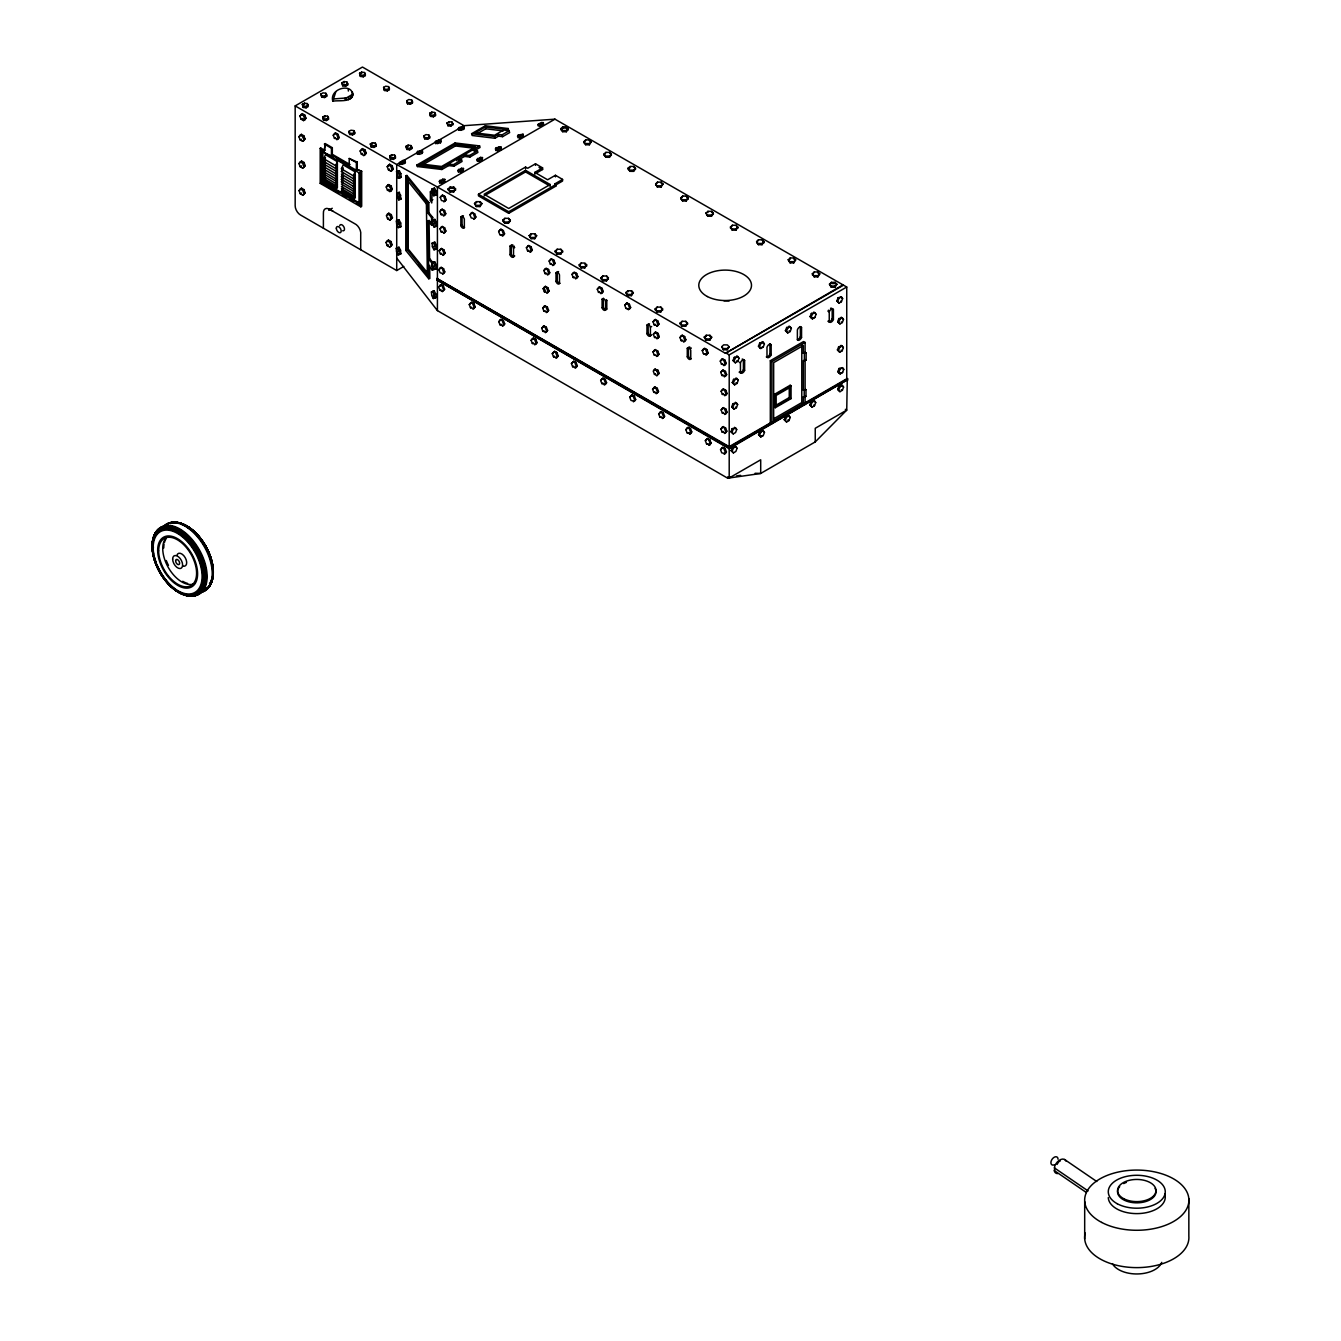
<?xml version="1.0" encoding="UTF-8"?>
<svg xmlns="http://www.w3.org/2000/svg" width="1341" height="1341" viewBox="0 0 1341 1341"><rect width="100%" height="100%" fill="white"/><g stroke="black" fill="none" stroke-linecap="round" stroke-linejoin="round"><path stroke-width="1.5" d="M430.377 191.864L431.014 191.025L432.053 193.59L431.752 202.944L430.377 200.295L430.377 191.864L432.841 191.227M352.398 96.636C354.695 82.086 328.897 87.852 332.803 101.229C338.385 99.904 353.454 103.123 352.683 93.132M1057.596 1173.61A8.113 5.062 -55.6 0 1 1054.445 1171.363L1054.713 1166.167A8.113 5.062 -55.6 0 1 1064.352 1159.345L1065.425 1160.116A8.113 5.062 -55.6 0 1 1066.162 1161.306M733.074 360.494L734.281 357.36L737.768 356.522L738.992 358.231L737.801 361.366L735.354 362.808L733.074 360.494L735.354 362.808M734.13 361.098L735.321 357.946L737.768 356.522M732.354 382.52L733.544 379.386L737.03 378.564L738.254 380.274L737.064 383.409L734.617 384.833L732.354 382.52L734.617 384.833M733.393 383.124L734.583 379.989L737.03 378.564M731.733 406.843L732.924 403.691L736.41 402.87L737.651 404.58L736.444 407.714L734.013 409.156L731.733 406.843L734.013 409.156M732.773 407.446L733.98 404.295L736.41 402.87M758.503 346.196L759.71 343.061L763.18 342.24L764.42 343.95L763.213 347.084L760.783 348.509L758.503 346.196L760.783 348.509M759.542 346.799L760.749 343.665L763.18 342.24M731.013 431.651L732.169 428.651L735.538 427.896L736.712 429.522L735.572 432.523L733.242 433.897L731.013 431.651L733.242 433.897M732.052 432.255L733.209 429.254L735.538 427.896M731.147 450.576L732.354 447.441L735.823 446.62L737.064 448.33L735.857 451.464L733.426 452.889L731.147 450.576L733.426 452.889M732.186 451.179L733.393 448.045L735.823 446.62M785.474 330.624L786.681 327.489L790.151 326.651L791.391 328.377L790.184 331.512L787.754 332.937L785.474 330.624L787.754 332.937M786.513 331.227L787.72 328.092L790.151 326.651M758.57 434.618L759.777 431.484L763.247 430.662L764.487 432.372L763.28 435.507L760.85 436.931L758.57 434.618L760.85 436.931M759.626 435.222L760.816 432.087L763.247 430.662M810.148 316.577L811.339 313.442L814.825 312.621L816.049 314.33L814.859 317.465L812.428 318.89L810.148 316.577L812.428 318.89M811.188 317.18L812.395 314.045L814.825 312.621M784.301 419.683L785.508 416.531L788.977 415.71L790.218 417.42L789.011 420.554L786.58 421.996L784.301 419.683L786.58 421.996M785.357 420.286L786.547 417.135L788.977 415.71M836.885 300.92L838.091 297.786L841.394 296.864L842.634 298.574L841.427 301.708L838.997 303.133L836.885 300.92L838.997 303.133M837.756 301.423L838.963 298.289L841.394 296.864M837.689 321.639L838.879 318.571L842.299 317.767L843.506 319.443L842.332 322.511L839.952 323.919L837.689 321.639L839.952 323.919M838.745 322.242L839.919 319.175L842.299 317.767M809.813 404.831L811.003 401.697L814.49 400.875L815.73 402.585L814.523 405.72L812.093 407.144L809.813 404.831L812.093 407.144M810.852 405.435L812.059 402.3L814.49 400.875M837.471 349.9L838.661 346.766L842.148 345.928L843.372 347.637L842.182 350.789L839.734 352.214L837.471 349.9L839.734 352.214M838.511 350.504L839.701 347.353L842.148 345.928M837.874 371.608L839.064 368.473L842.55 367.652L843.774 369.362L842.584 372.496L840.153 373.921L837.874 371.608L840.153 373.921M838.913 372.211L840.12 369.077L842.55 367.652M837.672 389.376L838.879 386.242L842.349 385.42L843.59 387.13L842.383 390.265L839.952 391.689L837.672 389.376L839.952 391.689M838.712 389.98L839.919 386.845L842.349 385.42M332.803 101.229L335.753 91.892M323.734 158.707L325.477 157.685L323.734 161.473L335.602 168.48L337.362 164.692L335.602 165.697L323.734 158.707L325.477 154.684L337.362 161.674L337.362 187.991L335.602 188.98L323.734 181.974L325.477 179.225L323.734 180.214L335.602 187.22L337.362 186.231L335.602 188.98M335.602 165.697L337.362 161.674M341.419 168.849L343.179 167.826L341.419 171.614L353.286 178.621L355.047 174.833L353.286 175.855L341.419 168.849L343.179 164.826L355.047 171.832L355.047 198.133L353.286 199.122L341.419 192.132L343.179 189.383L341.419 190.372L353.286 197.362L355.047 196.373L353.286 199.122M353.286 175.855L355.047 171.832M323.734 166.636L325.477 162.999L323.734 163.988L335.602 170.994L337.362 170.005L335.602 173.643L323.734 166.636L325.477 165.647L323.734 169.15L335.602 176.14L337.362 175.151L335.602 178.705L323.734 171.715L325.477 168.145L323.734 169.15M341.419 176.777L343.179 173.14L341.419 174.146L353.286 181.136L355.047 180.147L353.286 183.784L341.419 176.777L343.179 175.788L341.419 179.292L353.286 186.298L355.047 185.293L353.286 188.863L341.419 181.856L343.179 178.303L341.419 179.292M323.734 163.988L325.477 160.451L323.734 161.473M335.602 170.994L337.362 167.457L335.602 168.48M353.286 181.136L355.047 177.599L353.286 178.621M335.602 176.14L337.362 172.637L335.602 173.643M353.286 186.298L355.047 182.795L353.286 183.784M323.734 176.392L325.477 172.972L323.734 173.961L335.602 180.968L337.362 179.979L335.602 183.382L323.734 176.392L325.477 175.403L323.734 178.47L335.602 185.46L337.362 184.471L335.602 187.22M343.179 185.544L341.419 186.533L353.286 193.54L355.047 190.12L353.286 191.109L341.419 184.119L343.179 183.114M323.734 173.961L325.477 170.709L323.734 171.715M335.602 180.968L337.362 177.716L335.602 178.705M353.286 191.109L355.047 187.874L353.286 188.863M335.602 185.46L337.362 182.393L335.602 183.382M343.179 187.623L341.419 188.612L353.286 195.618L355.047 192.551L353.286 193.54M399.534 162.563L403.004 160.467L405.032 160.652L404.747 163.367L401.998 164.323L399.987 164.122L399.534 162.563L401.562 162.747L405.032 160.652M399.987 164.122L400.708 162.982M416.95 152.556L417.671 151.416L422.449 150.645L422.164 153.36L419.415 154.316L417.386 154.131L416.95 152.556L418.962 152.757L422.449 150.645M417.386 154.131L417.671 151.416M435.255 141.995L438.742 139.9L440.77 140.084L440.485 142.783L435.708 143.554L435.255 141.995L440.032 141.224L440.77 140.084M435.708 143.554L435.993 140.855M458.438 128.552L459.158 127.412L463.936 126.641L463.651 129.356L460.902 130.312L458.89 130.127L458.438 128.552L460.466 128.753L463.936 126.641M458.89 130.127L459.611 128.987M439.328 181.32L442.815 179.208L444.826 179.392L444.558 182.108L441.792 183.063L439.781 182.879L439.328 181.32L441.357 181.504L444.826 179.392M439.781 182.879L440.066 180.163M457.985 170.374L461.472 168.279L463.483 168.463L463.198 171.179L458.438 171.95L457.985 170.374L460.013 170.558L463.483 168.463M458.438 171.95L458.723 169.234M476.977 159.495L480.447 157.4L482.475 157.584L482.19 160.3L479.441 161.255L477.413 161.071L476.977 159.495L478.988 159.68L482.475 157.584M477.413 161.071L477.698 158.355M495.466 148.901L496.204 147.745L500.964 146.974L500.696 149.689L497.947 150.645L495.919 150.46L495.466 148.901L497.494 149.086L500.964 146.974M495.919 150.46L496.204 147.745M517.559 136.162L518.297 135.005L523.074 134.234L522.789 136.95L520.04 137.905L518.012 137.721L517.559 136.162L519.587 136.346L523.074 134.234M537.858 124.579L541.328 122.467L543.356 122.651L543.004 125.149L540.255 126.104L538.244 125.92L537.858 124.579L542.619 123.808L543.356 122.651M323.734 180.214L325.477 177.465L323.734 178.47M353.286 197.362L355.047 194.613L353.286 195.618M332.803 99.016L346.347 97.943L352.398 94.423M299.881 116.047L302.328 113.616L304.759 115.041L305.966 118.192L304.742 119.902L303.519 120.606L301.088 119.181L299.881 116.047L301.105 115.343M303.519 120.606L305.966 118.192M298.926 136.765L301.373 134.351L303.82 135.776L305.01 138.911L303.787 140.621L302.563 141.325L300.133 139.9L298.926 136.765L301.373 134.351M302.563 141.325L305.01 138.911M298.959 163.568L301.574 161.054L304.021 162.479L305.212 165.613L303.988 167.34L302.597 168.145L300.166 166.72L298.959 163.568L301.574 161.054M302.597 168.145L305.212 165.613M333.255 135.24L335.535 132.927L337.966 134.351L339.172 137.486L337.932 139.196L334.462 138.374L333.255 135.24L335.535 132.927M299.043 190.623L301.49 188.193L303.938 189.617L305.128 192.752L303.904 194.479L302.68 195.183L300.25 193.758L299.043 190.623L301.49 188.193M336.893 139.799L339.172 137.486M302.68 195.183L305.128 192.752M360.142 150.997L362.59 148.566L365.037 149.991L366.227 153.125L365.003 154.852L363.78 155.556L361.349 154.131L360.142 150.997L361.366 150.293M363.78 155.556L366.227 153.125M387.214 166.686L389.661 164.273L392.092 165.697L393.299 168.832L392.075 170.542L390.851 171.246L388.421 169.821L387.214 166.686L389.661 164.273M390.851 171.246L393.299 168.832M386.225 187.002L388.672 184.589L391.103 186.013L392.31 189.148L391.086 190.858L389.862 191.562L387.432 190.137L386.225 187.002L388.672 184.589M389.862 191.562L392.31 189.148M387.599 213.906L386.359 215.616L387.566 218.751L389.996 220.175L392.444 217.762L391.254 214.627L388.806 213.202L387.599 213.906L390.03 215.331L391.237 218.466L389.996 220.175M387.583 214.912L388.806 213.202M386.007 242.486L388.454 240.073L390.885 241.497L392.092 244.632L390.868 246.358L389.644 247.062L387.214 245.638L386.007 242.486L388.454 240.073M389.644 247.062L392.092 244.632M440.25 197.378L442.53 195.065L444.961 196.49L446.167 199.625L444.944 201.334L441.457 200.513L440.25 197.378L442.53 195.065M443.888 201.938L446.167 199.625M439.882 211.492L442.144 209.162L444.592 210.587L445.782 213.722L444.558 215.448L441.088 214.627L439.882 211.492L442.144 209.162M443.519 216.052L445.782 213.722M439.982 228.775L442.245 226.461L444.676 227.869L445.882 231.021L444.659 232.731L441.172 231.909L439.982 228.775L442.245 226.461M443.62 233.334L445.882 231.021M439.194 250.784L441.457 248.471L443.905 249.895L445.095 253.03L443.871 254.756L440.401 253.935L439.194 250.784L441.457 248.471M469.97 214.744L472.233 212.431L474.68 213.856L475.887 216.991L474.647 218.717L471.177 217.896L469.97 214.744L472.233 212.431M442.832 255.36L445.095 253.03M473.608 219.321L475.887 216.991M438.893 269.658L441.155 267.345L443.603 268.77L444.793 271.905L443.569 273.631L440.099 272.81L438.893 269.658L441.155 267.345M442.53 274.234L444.793 271.905M439.915 285.264L443.402 286.069L440.954 284.661L438.691 286.957L439.898 290.109L442.329 291.533L444.609 289.203L443.402 286.069L440.971 284.644M439.731 286.354L440.954 284.661M442.329 291.533L444.609 289.203M498.651 231.524L500.931 229.21L503.361 230.635L504.568 233.77L503.328 235.48L499.858 234.658L498.651 231.524L500.931 229.21M502.288 236.083L504.568 233.77M469.266 304.608L471.529 302.312L473.976 303.72L475.183 306.854L473.943 308.581L470.473 307.76L469.266 304.608L471.529 302.312L473.976 303.72L470.49 302.915M472.904 309.184L475.183 306.854M526.393 247.733L528.656 245.42L531.086 246.845L532.293 249.979L531.07 251.689L527.583 250.868L526.393 247.733L527.432 247.13M530.03 252.292L532.293 249.979M498.785 321.656L501.048 319.359L503.495 320.767L504.702 323.902L503.478 325.612L499.992 324.807L498.785 321.656L501.048 319.359L503.495 320.767L500.009 319.963M502.422 326.215L504.702 323.902M549.139 261.042L551.419 258.729L553.85 260.137L555.057 263.289L553.816 264.998L550.346 264.177L549.139 261.042L550.179 260.439M543.859 270.48L546.122 268.15L548.57 269.575L549.76 272.726L548.536 274.436L545.066 273.614L543.859 270.48L544.899 269.876M552.777 265.602L555.057 263.289M547.497 275.039L549.76 272.726M543.155 288.684L545.418 286.354L547.866 287.779L549.056 290.913L547.832 292.64L544.345 291.818L543.155 288.684L545.418 286.354M546.793 293.243L549.056 290.913M542.703 308.078L544.982 305.748L547.413 307.173L548.62 310.307L547.379 312.034L543.91 311.213L542.703 308.078L544.982 305.748M571.97 274.385L574.25 272.072L576.68 273.497L577.887 276.632L576.647 278.341L573.177 277.52L571.97 274.385L573.009 273.782M546.34 312.637L548.62 310.307M531.137 340.329L533.4 338.033L535.847 339.441L537.054 342.575L535.813 344.302L532.343 343.48L531.137 340.329L533.4 338.033L535.847 339.441L532.36 338.636M575.607 278.945L577.887 276.632M541.697 328.176L543.96 325.863L546.39 327.288L547.597 330.422L546.374 332.149L542.887 331.328L541.697 328.176L543.96 325.863M534.774 344.905L537.054 342.575M545.334 332.736L547.597 330.422M597.298 289.203L599.578 286.873L602.008 288.298L603.215 291.45L601.975 293.159L598.505 292.338L597.298 289.203L599.578 286.873M552.291 353.655L554.571 351.359L557.001 352.767L558.208 355.901L556.984 357.628L553.498 356.807L552.291 353.655L554.571 351.359L557.001 352.767L553.515 351.962M600.936 293.763L603.215 291.45M555.928 358.231L558.208 355.901M571.434 363.595L573.697 361.299L576.144 362.707L577.351 365.842L576.11 367.568L572.641 366.747L571.434 363.595L573.697 361.299L576.144 362.707L572.657 361.902M575.071 368.172L577.351 365.842M624.722 305.228L627.001 302.915L629.432 304.34L630.639 307.475L629.398 309.184L625.929 308.363L624.722 305.228L627.001 302.915M628.359 309.788L630.639 307.475M600.667 380.475L602.947 378.179L605.378 379.587L606.585 382.721L605.361 384.448L601.874 383.627L600.667 380.475L602.947 378.179L605.378 379.587L601.891 378.782M604.305 385.051L606.585 382.721M653.05 321.79L655.313 319.476L657.76 320.901L658.951 324.036L657.727 325.746L654.24 324.924L653.05 321.79L655.313 319.476M656.688 326.349L658.951 324.036M653.335 334.328L655.598 332.015L658.045 333.44L659.236 336.574L658.012 338.284L654.542 337.463L653.335 334.328L655.598 332.015M656.973 338.887L659.236 336.574M653.033 351.912L655.313 349.599L657.744 351.024L658.951 354.158L657.71 355.868L654.24 355.047L653.033 351.912L655.313 349.599M656.671 356.471L658.951 354.158M629.767 397.288L632.03 394.975L634.477 396.383L635.684 399.517L634.461 401.244L630.974 400.423L629.767 397.288L632.03 394.975L634.477 396.383L630.991 395.578M654.458 369.412L653.235 371.122L654.442 374.256L656.872 375.681L659.152 373.368L657.945 370.233L654.458 369.412L656.906 370.837L658.096 373.971L656.872 375.681M654.274 370.518L655.514 368.809M633.405 401.847L635.684 399.517M679.954 337.53L682.234 335.2L684.664 336.625L685.871 339.759L684.631 341.486L681.161 340.664L679.954 337.53L682.234 335.2M683.592 342.089L685.871 339.759M652.581 389.208L654.861 386.895L657.291 388.32L658.498 391.455L657.258 393.164L653.788 392.343L652.581 389.208L654.861 386.895M656.218 393.768L658.498 391.455M702.231 350.554L704.511 348.224L706.942 349.649L708.149 352.8L706.908 354.51L703.438 353.689L702.231 350.554L703.271 349.951M658.699 413.983L660.962 411.67L663.393 413.078L664.6 416.23L663.376 417.939L659.889 417.118L658.699 413.983L660.962 411.67L663.393 413.078L659.906 412.274M705.869 355.114L708.149 352.8M662.337 418.543L664.6 416.23M720.285 361.115L722.564 358.785L724.995 360.209L726.202 363.344L724.978 365.07L721.492 364.249L720.285 361.115L722.564 358.785M723.922 365.674L726.202 363.344M720.754 372.345L723.034 370.032L725.464 371.457L726.671 374.592L725.431 376.318L721.961 375.497L720.754 372.345L723.034 370.032M685.854 429.656L688.117 427.36L690.565 428.768L691.772 431.903L690.531 433.612L687.061 432.791L685.854 429.656L688.117 427.36L690.565 428.768L687.078 427.963M724.391 376.922L726.671 374.592M689.492 434.216L691.772 431.903M721.14 391.237L723.419 388.924L725.85 390.348L727.057 393.483L725.833 395.193L722.346 394.371L721.14 391.237L723.419 388.924M724.777 395.796L727.057 393.483M721.14 409.944L723.402 407.63L725.85 409.055L727.04 412.19L725.816 413.9L722.346 413.078L721.14 409.944L723.402 407.63M705.349 440.72L707.428 438.507L709.875 439.915L711.082 443.05L709.858 444.776L706.556 443.854L705.349 440.72L707.428 438.507L709.875 439.915L706.573 439.01M724.777 414.503L727.04 412.19M708.987 445.279L711.082 443.05M720.905 428.919L723.185 426.606L725.615 428.03L726.822 431.165L725.582 432.892L722.112 432.07L720.905 428.919L723.185 426.606M724.542 433.495L726.822 431.165M720.536 449.688L722.799 447.374L725.23 448.782L726.436 451.917L725.213 453.644L721.726 452.822L720.536 449.688L722.799 447.374L725.23 448.782L721.743 447.978M724.174 454.247L726.436 451.917M815.144 442.01L846.741 410.111L847.261 379.872L729.202 448.715L436.898 279.951L436.898 278.492L729.202 446.654L729.202 354.879L846.741 287.024L846.741 378.782M448.212 188.897L450.123 187.07L453.811 187.12L455.588 188.98L453.66 192.014L449.989 191.964L448.212 188.897L449.989 191.964M448.212 190.087L450.123 188.276L453.811 188.327L455.588 190.187M449.989 190.757L453.66 190.808L455.588 188.98M474.546 203.463L476.474 201.636L480.162 201.686L481.922 203.564L480.011 206.581L476.323 206.531L474.546 203.463L476.323 206.531M476.323 205.324L480.011 205.374L481.922 203.564M560.89 128.635L562.818 126.808L566.505 126.859L568.266 128.719L566.355 131.753L562.667 131.703L560.89 128.635L562.667 131.703M560.89 129.842L562.818 128.015L566.505 128.066L568.266 129.926M562.667 130.496L566.355 130.546L568.266 128.719M583.888 141.677L585.799 139.85L589.487 139.9L591.264 141.777L589.353 144.794L585.665 144.744L583.888 141.677L585.665 144.744M583.888 142.884L585.799 139.85M502.976 220.142L504.887 218.315L508.574 218.365L510.351 220.226L508.44 223.26L504.752 223.209L502.976 220.142L504.752 223.209M502.976 221.332L504.887 218.315M585.665 143.537L589.353 143.588L591.264 141.777M504.752 222.003L508.44 222.053L510.351 220.226M604.02 154.181L605.931 152.354L609.619 152.405L611.395 154.282L609.485 157.299L605.797 157.249L604.02 154.181L605.797 157.249M604.02 155.388L605.931 152.354M605.797 156.042L609.485 156.092L611.395 154.282M529.276 235.58L531.187 233.77L534.875 233.82L536.651 235.681L534.741 238.715L531.053 238.664L529.276 235.58L531.053 238.664M531.053 237.458L534.741 237.508L536.651 235.681M628.141 168.245L630.052 166.418L633.74 166.468L635.517 168.346L633.606 171.363L629.918 171.313L628.141 168.245L629.918 171.313M628.141 169.452L630.052 167.625M629.918 170.106L633.606 170.156L635.517 168.346M555.275 251.052L557.185 249.242L560.873 249.292L562.65 251.153L560.739 254.187L557.051 254.136L555.275 251.052L557.051 254.136M555.275 252.259L557.185 249.242M557.051 252.929L560.739 252.98L562.65 251.153M655.632 183.935L657.543 182.108L661.23 182.158L663.007 184.019L661.079 187.053L657.392 187.002L655.632 183.935L657.392 187.002M655.632 185.125L657.543 182.108M657.392 185.796L661.079 185.846L663.007 184.019M579.312 264.831L581.24 263.004L584.927 263.054L586.688 264.931L584.777 267.949L581.089 267.898L579.312 264.831L581.089 267.898M579.312 266.038L581.24 263.004M581.089 266.691L584.777 266.742L586.688 264.931M680.826 197.881L682.737 196.054L686.424 196.104L688.201 197.982L686.29 200.999L682.603 200.949L680.826 197.881L682.603 200.949M680.826 199.088L682.737 196.054M601.019 277.788L602.93 275.978L606.618 276.028L608.395 277.889L606.484 280.923L602.796 280.872L601.019 277.788L602.796 280.872M601.019 278.995L602.93 275.978M682.603 199.742L686.29 199.792L688.201 197.982M602.796 279.666L606.484 279.716L608.395 277.889M706.003 213.152L707.914 211.325L711.602 211.375L713.378 213.253L711.468 216.27L707.78 216.219L706.003 213.152L707.78 216.219M625.962 292.556L627.873 290.746L631.561 290.779L633.338 292.656L631.41 295.674L627.722 295.623L625.962 292.556L627.722 295.623M707.78 215.013L711.468 215.063L713.378 213.253M627.722 294.433L631.41 294.467L633.338 292.656M730.476 227.065L732.404 225.238L736.092 225.288L737.852 227.149L735.941 230.183L732.253 230.132L730.476 227.065L732.253 230.132M730.476 228.272L732.404 225.238M732.253 228.925L735.941 228.976L737.852 227.149M655.263 308.916L657.174 307.089L660.862 307.139L662.638 309L660.711 312.034L657.023 311.984L655.263 308.916L657.023 311.984M655.263 310.106L657.174 307.089M657.023 310.777L660.711 310.827L662.638 309M756.609 241.581L758.537 239.771L762.224 239.821L763.984 241.682L762.074 244.699L758.386 244.665L756.609 241.581L758.386 244.665M756.609 242.788L758.537 239.771M758.386 243.459L762.074 243.509L763.984 241.682M680.205 323.114L682.116 321.304L685.804 321.337L687.581 323.215L685.67 326.232L681.982 326.181L680.205 323.114L681.982 326.181M680.205 324.321L682.116 321.304M681.982 324.991L685.67 325.025L687.581 323.215M704.327 337.077L706.238 335.25L709.925 335.3L711.702 337.178L709.791 340.195L706.104 340.145L704.327 337.077L706.104 340.145M788.307 259.768L790.218 257.941L793.906 257.992L795.682 259.852L793.755 262.886L790.067 262.836L788.307 259.768L790.067 262.836M706.104 338.938L709.791 338.988L711.702 337.178M790.067 261.629L793.755 261.679L795.682 259.852M721.76 346.682L723.671 344.855L727.358 344.905L729.135 346.783L727.208 349.8L723.52 349.75L721.76 346.682L723.52 349.75M723.52 348.543L727.208 348.593L729.135 346.783M812.411 273.765L814.322 271.938L818.01 271.988L819.787 273.849L817.876 276.883L814.188 276.833L812.411 273.765L814.188 276.833M812.411 274.955L814.322 271.938M814.188 275.626L817.876 275.676L819.787 273.849M829.509 284.141L831.42 282.331L835.108 282.364L836.885 284.242L834.974 287.259L831.286 287.209L829.509 284.141L831.286 287.209M831.286 286.019L834.974 286.052L836.885 284.242M302.412 104.38L304.457 103.156L307.324 103.575L308.145 105.201L308.145 106.609L306.1 107.833L303.234 107.431L302.412 104.38L303.234 107.431M320.952 94.071L322.997 92.847L325.863 93.267L326.684 94.893L326.684 96.301L324.639 97.524L321.773 97.122L320.952 94.071L321.773 97.122M341.938 82.773L344 81.55L346.85 81.952L347.671 83.595L347.671 85.003L345.626 86.226L342.76 85.824L341.938 82.773L342.76 85.824M359.589 73.353L361.634 72.129L364.501 72.531L365.322 74.174L365.322 75.582L363.277 76.806L360.411 76.403L359.589 73.353L360.411 76.403M303.234 106.023L306.1 106.442L308.145 105.201M321.773 95.714L324.639 96.133L326.684 94.893M342.76 84.416L345.626 84.818L347.671 83.595M360.411 74.995L363.277 75.398L365.322 74.174M322.745 117.069L324.807 115.846L327.657 116.248L328.478 117.891L328.478 119.299L326.433 120.522L323.567 120.12L322.745 117.069L323.567 120.12M323.567 118.712L326.433 119.114L328.478 117.891M383.61 87.433L385.655 86.21L388.521 86.612L389.343 88.255L389.343 89.646L387.298 90.886L384.431 90.467L383.61 87.433L384.431 90.467M384.431 89.059L387.298 89.478L389.343 88.255M348.945 131.435L350.99 130.211L353.856 130.613L354.661 132.256L354.661 133.664L352.616 134.888L349.75 134.486L348.945 131.435L349.75 134.486M349.75 133.077L352.616 133.48L354.661 132.256M406.725 100.759L408.77 99.536L411.637 99.938L412.458 101.581L412.458 102.989L410.413 104.212L407.547 103.81L406.725 100.759L407.547 103.81M407.547 102.402L410.413 102.804L412.458 101.581M370.401 143.956L372.446 142.733L375.312 143.135L376.117 144.778L376.117 146.186L374.072 147.409L371.206 146.99L370.401 143.956L371.206 146.99M371.206 145.599L374.072 146.001L376.117 144.778M429.757 113.331L431.819 112.108L434.668 112.51L435.49 114.153L435.49 115.561L433.445 116.784L430.578 116.382L429.757 113.331L430.578 116.382M430.578 114.974L433.445 115.376L435.49 114.153M389.711 155.925L391.756 154.684L394.623 155.103L395.427 156.746L395.427 158.137L393.382 159.378L390.516 158.959L389.711 155.925L390.516 158.959M406.055 146.37L408.1 145.146L410.966 145.566L411.788 147.192L411.788 148.6L409.726 149.823L406.876 149.421L406.055 146.37L406.876 149.421M423.924 135.81L425.969 134.586L428.835 134.988L429.64 136.631L429.64 138.039L427.595 139.263L424.728 138.844L423.924 135.81L424.728 138.844M447.173 122.919L449.218 121.696L452.085 122.098L452.889 123.741L450.844 126.171L447.978 125.752L447.173 122.919L447.978 125.752M390.516 157.551L393.382 157.97L395.427 156.746M406.876 148.013L409.726 148.415L411.788 147.192M424.728 137.436L427.595 137.855L429.64 136.631M447.978 124.545L450.844 124.964L452.889 123.741M759.744 347.906L763.213 347.084M811.372 318.286L814.859 317.465M839.097 373.334L842.584 372.496M759.811 436.328L763.28 435.507M403.792 266.457L396.718 270.547L300.468 214.979A7.493 4.325 60 0 1 295.171 205.793L295.171 105.905L362.456 67.05L464.003 125.685L554.956 119.165L846.741 287.024M301.122 114.32L303.552 115.745L304.759 115.041M301.088 119.181L302.312 118.477L304.742 119.902M300.166 135.055L302.597 136.48L303.82 135.776M300.133 139.9L301.356 139.213M334.479 133.53L337.966 134.351M325.192 143.588L324.321 150.712L325.192 143.588L332.317 147.694L332.317 154.316L350.102 164.591M334.462 138.374L335.501 137.771M324.321 144.09L331.445 148.197L331.445 154.818L349.23 165.094L349.23 158.473L356.371 162.579L356.371 169.217L361.684 171.279L361.684 206.33L360.813 206.832L320.197 183.382L320.197 148.331L325.192 150.209M321.991 151.432L359.019 172.805L359.891 172.302L359.891 203.229L359.019 203.731L321.991 182.342L321.991 151.432L333.44 157.031M300.183 161.859L302.63 163.284L304.021 162.479M331.445 148.197L332.317 147.694M300.166 166.72L301.557 165.915M331.445 154.818L332.317 154.316M349.23 158.473L357.226 162.077L357.226 168.715M361.383 149.27L363.813 150.695L365.037 149.991M361.349 154.131L362.573 153.427M300.283 188.897L302.714 190.321L303.938 189.617M300.25 193.758L301.474 193.054M320.197 183.382L321.069 182.879L338.72 193.07M321.991 182.342L322.863 181.84L359.891 203.229M356.371 162.579L357.226 162.077M341.419 171.614L343.179 170.609M356.371 169.217L361.684 171.279M388.437 164.977L390.885 166.401L392.092 165.697M464.003 125.685L396.718 164.524L295.171 105.905M388.421 169.821L389.628 169.117M328.713 210.302L332.266 208.257M456.862 160.853L456.426 159.294L461.589 159.914L462.042 161.49L453.861 166.2L448.699 165.58L441.876 169.502L417.386 166.535L416.934 164.977L455.102 142.951L479.592 145.918L480.028 147.476L474.044 150.93M508.155 128.535L505.071 130.328L509.111 130.815L509.63 132.608L502.59 136.665L498.55 136.179L494.93 138.257L472.133 135.491L471.613 133.698L485.358 125.769L508.155 128.535L508.675 130.328M454.951 144.409L421.04 163.988L441.575 166.485L475.485 146.907L454.951 144.409L455.387 145.968L473.876 148.214M485.241 126.993L475.066 132.876L494.544 135.24L504.719 129.373L485.241 126.993L485.744 128.786L503.277 130.915M417.386 166.535L424.326 162.529M423.27 164.524L455.387 145.968M477.262 133.681L485.744 128.786M387.465 185.293L389.896 186.701L391.103 186.013M387.432 190.137L388.655 189.433L391.086 190.858M471.613 133.698L494.427 136.464L498.031 134.385L502.07 134.871L509.111 130.815M416.934 164.977L441.424 167.943L479.592 145.918M458.404 159.965L464.556 156.428L469.886 157.065L477.882 152.455L477.446 150.879L472.099 150.242M448.699 165.58L448.246 164.004L453.426 164.641L461.589 159.914M464.556 156.428L464.103 154.852L469.451 155.506L477.446 150.879M554.956 119.165L437.417 187.019L396.718 164.524L396.718 270.547M390.03 215.331L391.254 214.627M387.566 218.751L388.789 218.047M391.237 218.466L392.444 217.762M441.491 195.669L444.961 196.49M387.247 240.777L389.678 242.201L390.885 241.497M441.105 209.766L444.592 210.587M387.214 245.638L388.437 244.934M441.088 214.627L442.128 214.024M555.828 186.131L554.772 183.918L555.828 186.131L508.708 213.336L478.452 195.87L478.452 194.261L525.571 167.055L527.683 168.279L535.495 163.786L542.602 167.893L542.602 169.486L534.808 173.995L534.808 172.386L542.602 167.893M550.179 184.522L525.571 170.324L484.118 194.261L508.708 208.475L550.179 184.522L550.179 186.131L525.571 171.933L484.118 195.87M460.851 217.125A2.615 1.509 60 0 1 462.595 216.739A2.615 1.509 60 0 1 464.338 219.136L464.338 227.568A2.615 1.509 60 0 1 462.595 227.97A2.615 1.509 60 0 1 460.851 225.573L460.851 217.125L462.075 216.437A2.615 1.509 60 0 1 463.433 215.851M441.206 227.048L444.676 227.869M441.172 231.909L442.228 231.306M471.194 213.035L474.68 213.856M460.851 225.573L462.075 224.869L462.075 216.437M554.772 185.527L562.583 181.018L562.583 179.409L555.425 175.269L547.614 179.778L534.808 172.386M554.772 183.918L562.583 179.409M478.452 194.261L508.708 211.744L555.828 184.522M440.418 249.074L443.905 249.895M440.401 253.935L441.44 253.332M499.891 229.814L503.361 230.635M499.858 234.658L503.328 235.48M440.116 267.949L443.603 268.77M436.898 279.951L729.202 448.112M514.726 255.947L513.519 256.651A2.615 1.509 60 0 1 511.776 257.053A2.615 1.509 60 0 1 510.033 254.639L510.033 246.208L511.256 245.504A2.615 1.509 60 0 1 513 245.101M439.898 290.109L440.938 289.505M513.519 256.651L513.519 248.202L514.726 247.515M510.033 254.639L511.256 253.935L511.256 245.504M527.616 246.023L531.086 246.845M527.583 250.868L528.639 250.281M470.473 307.76L471.512 307.156M550.363 259.333L553.85 260.137M550.346 264.177L551.386 263.574M545.083 268.753L548.57 269.575M545.066 273.614L546.105 273.011M556.012 272.977A2.615 1.509 60 0 1 557.755 272.575A2.615 1.509 60 0 1 559.482 274.989L559.482 283.42A2.615 1.509 60 0 1 557.755 283.823A2.615 1.509 60 0 1 556.012 281.409L556.012 272.977L557.236 272.273A2.615 1.509 60 0 1 558.594 271.703M556.012 281.409L557.236 280.705L557.236 272.273M544.379 286.957L547.866 287.779M544.345 291.818L545.401 291.215L544.195 288.08M573.194 272.676L576.68 273.497M573.177 277.52L574.216 276.933M499.992 324.807L501.031 324.204M543.926 306.351L547.413 307.173M543.91 311.213L544.949 310.609M598.522 287.477L602.008 288.298M598.505 292.338L599.544 291.735M542.921 326.466L546.39 327.288M542.887 331.328L543.943 330.724M606.4 299.63A2.615 1.509 60 0 1 606.786 300.585L606.786 309.033L605.579 309.721A2.615 1.509 60 0 1 603.836 310.123A2.615 1.509 60 0 1 602.092 307.726L602.092 299.294L603.316 298.59A2.615 1.509 60 0 1 603.484 298.289M532.343 343.48L533.383 342.877M605.579 309.721L605.579 301.289L606.786 300.585M602.092 307.726L603.316 307.022L603.316 298.59M625.962 303.519L629.432 304.34M625.929 308.363L629.398 309.184M553.498 356.807L554.537 356.203M572.641 366.747L573.68 366.143M651.642 334.948L650.419 335.636A2.615 1.509 60 0 1 648.692 336.038A2.615 1.509 60 0 1 646.949 333.641L646.949 325.209L648.156 324.505A2.615 1.509 60 0 1 649.53 323.919M654.274 320.08L657.76 320.901M650.419 335.636L650.419 327.204L651.642 326.5M654.24 324.924L655.296 324.321M646.949 333.641L648.156 332.937L648.156 324.505M654.559 332.618L658.045 333.44M654.542 337.463L655.581 336.859M654.274 350.202L657.744 351.024M601.874 383.627L602.914 383.023M681.178 335.803L684.664 336.625M654.24 355.047L657.71 355.868M681.161 340.664L682.2 340.061M687.279 348.358A2.615 1.509 60 0 1 689.006 347.956A2.615 1.509 60 0 1 690.749 350.37L690.749 358.801A2.615 1.509 60 0 1 689.006 359.204A2.615 1.509 60 0 1 687.279 356.79L687.279 348.358L688.486 347.654A2.615 1.509 60 0 1 689.861 347.084M656.906 370.837L657.945 370.233M654.442 374.256L655.481 373.653M687.279 356.79L688.486 356.086L688.486 347.654M658.096 373.971L659.152 373.368M703.455 348.828L706.942 349.649M703.438 353.689L706.908 354.51M653.821 387.499L657.291 388.32M653.788 392.343L654.827 391.74M842.986 285.449L725.431 353.32L842.986 284.845M721.525 359.388L724.995 360.209M721.492 364.249L722.531 363.646M721.978 370.636L725.464 371.457M721.961 375.497L723 374.893M659.889 417.118L660.945 416.515M805.103 342.458L771.896 361.634L771.896 423.672L770.321 422.784L770.321 360.729L803.544 341.553L805.103 342.458L805.103 352.247L803.343 353.253L803.343 345.509L773.656 362.64L773.656 420.638L803.343 403.49L803.343 396.902L805.975 396.383L805.975 389.594L803.343 390.114L803.343 360.545L806.142 360.142L806.142 352.851L805.103 352.247M722.38 389.527L725.85 390.348M722.346 394.371L723.386 393.768M803.343 353.253L806.142 352.851M722.363 408.234L725.85 409.055M687.061 432.791L690.531 433.612M722.346 413.078L723.386 412.475M774.36 394.388L790.184 385.253L791.056 385.755L791.056 398.612L775.232 407.748L774.36 394.388L775.232 394.891L791.056 385.755M722.129 427.209L725.615 428.03M722.112 432.07L723.151 431.467M706.556 443.854L709.858 444.776M775.282 405.653L789.262 397.573L791.056 398.612M776.121 406.239L790.184 398.109L790.184 385.253M803.343 390.114L805.975 389.594M803.343 396.902L805.975 396.383M773.824 418.71L801.784 402.585L805.103 404.513L805.103 395.88M728.666 446.955L772.6 421.594M803.343 403.842L847.261 378.48L847.78 380.157M436.898 278.492L729.202 447.257L775.919 420.286M781.3 417.168L784.904 415.09M788.491 413.028L792.078 410.949M795.682 408.871L801.063 405.753M804.667 403.691L847.78 378.782M728.666 448.414L846.741 380.157M727.811 478.268L730.292 476.826L727.811 477.178L727.811 478.268L437.417 310.609L396.718 258.092M323.734 181.974L325.477 180.985M341.419 181.856L343.179 180.867M341.419 192.132L343.179 191.126M396.534 171.682L399.3 170.676L400.825 173.643L401.16 177.213L399.97 177.817L398.394 178.236L396.534 171.682L399.3 170.676M398.394 178.236L401.16 177.213M396.802 193.272L399.333 192.333L401.194 198.87L400.004 199.474L398.646 199.826L396.802 193.272L399.333 192.333M398.646 199.826L401.194 198.87M431.785 189.165L434.551 188.159L436.076 191.126L436.412 194.696L435.205 195.3L433.646 195.702L431.785 189.165L434.551 188.159M433.646 195.702L436.412 194.696M396.4 221.047L399.165 220.041L400.691 223.008L401.026 226.579L399.836 227.182L398.26 227.584L396.735 224.618L396.4 221.047L399.165 220.041M398.26 227.584L401.026 226.579M432.137 220.41L434.903 219.404L436.428 222.371L436.764 225.942L435.557 226.545L433.981 226.947L432.456 223.981L432.137 220.41L434.903 219.404M433.981 226.947L436.764 225.942M396.249 248.269L399.015 247.264L400.54 250.231L400.875 253.801L399.685 254.404L398.109 254.807L396.584 251.84L396.249 248.269L399.015 247.264M398.109 254.807L400.875 253.801M432.087 243.207L434.853 242.201L436.378 245.168L436.713 248.739L435.507 249.342L433.948 249.744L432.422 246.778L432.087 243.207L434.853 242.201M433.948 249.744L436.713 248.739M432.003 262.953L434.786 261.931L436.311 264.915L436.63 268.485L435.439 269.072L433.864 269.491L432.338 266.524L432.003 262.953L434.786 261.931M433.864 269.491L436.63 268.485M431.433 291.969L434.216 290.963L435.741 293.93L436.06 297.501L434.87 298.104L433.294 298.507L431.768 295.54L431.433 291.969L434.216 290.963M433.294 298.507L436.06 297.501M397.724 171.078L399.266 174.062L400.825 173.643M428.734 278.76L405.787 250.415L405.787 175.755L406.91 175.47L428.835 202.558L428.969 212.8L432.69 217.393L432.791 224.953L431.668 225.238L427.947 220.645L428.734 278.76L429.858 278.475L429.673 265.283M397.992 192.685L399.517 195.652L400.858 195.3M397.12 196.859L398.478 196.507M432.975 188.561L434.501 191.528L436.076 191.126M432.12 192.735L433.679 192.333M430.377 200.295L432.841 199.658M405.787 175.755L427.712 202.843L428.835 202.558M408.251 179.795L408.251 249.091L428.483 274.084L427.36 274.385L407.128 249.392L407.128 180.096L426.404 203.916L427.528 203.631L419.817 194.093M427.712 202.843L427.846 213.085L428.969 212.8M397.59 220.444L399.115 223.411L400.691 223.008M396.735 224.618L398.311 224.215M427.846 213.085L431.567 217.678L432.69 217.393M433.327 219.807L434.853 222.79L436.428 222.371M432.456 223.981L434.031 223.578M397.439 247.666L398.964 250.633L400.54 250.231M396.584 251.84L398.143 251.438M407.128 249.392L408.251 249.091M405.787 250.415L406.91 250.13L406.91 175.47M433.277 242.604L434.802 245.571L436.378 245.168M432.422 246.778L433.981 246.375M432.07 263.305L433.193 263.02L429.589 258.545L428.466 258.847L432.07 263.305L432.171 270.044L433.294 269.759L433.244 266.39M433.21 262.35L434.735 265.317L436.311 264.915M432.338 266.524L433.914 266.105M432.64 291.366L434.166 294.333L435.741 293.93M736.494 475.938L740.618 475.351M755.084 473.289L760.699 473.407L760.699 459.795L729.202 477.983L727.811 477.178M541.714 123.808L543.742 123.992M462.36 128.032L464.388 128.216M521.498 135.625L523.51 135.81M441.206 141.643L439.194 141.459L438.742 139.9M501.417 148.549L499.388 148.365L498.953 146.789M420.873 152.019L422.884 152.22M405.485 162.211L403.457 162.026L403.004 160.467M323.399 228.221L323.399 213.37A8.75 5.046 60 0 1 328.511 208.743L354.577 223.612A7.744 4.476 60 0 1 360.712 234.541L360.712 249.761M328.511 208.743L333.138 211.291M841.762 298.071L842.634 298.574M838.091 297.786L838.963 298.289M840.556 301.205L841.427 301.708M832.191 308.883L833.415 309.587L833.415 319.426A3.386 1.961 -60 0 1 831.319 322.041A3.386 1.961 -60 0 1 829.241 321.84L828.017 321.136A3.386 1.961 -60 0 0 830.113 321.337A3.386 1.961 -60 0 0 832.191 318.722L832.191 308.883A3.202 1.844 -60 0 0 830.548 308.279M843.506 319.443L841.26 317.163M829.241 321.84L829.241 312L828.017 311.296A3.202 1.844 -60 0 1 828.503 310.173M838.879 318.571L839.919 319.175M841.293 321.924L842.332 322.511M832.191 318.722L833.415 319.426M816.049 314.33L813.786 312.017M811.339 313.442L812.395 314.045M539.048 167.441L542.602 169.486M843.372 347.637L841.092 345.324M838.661 346.766L839.701 347.353M841.125 350.185L842.182 350.789M800.124 326.534A3.202 1.844 -60 0 1 800.326 326.869L801.549 327.573L801.549 337.412A3.386 1.961 -60 0 1 799.454 340.011A3.386 1.961 -60 0 1 797.375 339.809L797.375 329.97A3.202 1.844 -60 0 1 799.454 327.17A3.202 1.844 -60 0 1 801.549 327.573M791.391 328.377L789.111 326.064M786.681 327.489L787.72 328.092M800.326 326.869L800.326 336.708L801.549 337.412M789.145 330.909L790.184 331.512M842.735 368.758L843.774 369.362M839.064 368.473L840.12 369.077M806.142 360.142L805.103 359.539L805.103 389.091M769.734 343.883A3.202 1.844 -60 0 1 769.935 344.201L771.159 344.905L771.159 354.745A3.386 1.961 -60 0 1 769.063 357.36A3.386 1.961 -60 0 1 766.985 357.159L766.985 347.319A3.202 1.844 -60 0 1 769.063 344.503A3.202 1.844 -60 0 1 771.159 344.905M843.59 387.13L841.31 384.817M838.879 386.242L839.919 386.845M764.42 343.95L762.141 341.637M841.343 389.661L842.383 390.265M759.71 343.061L760.749 343.665M769.935 344.201L769.935 354.041L771.159 354.745M770.321 360.729L771.896 361.634M845.35 409.307L846.741 410.111L815.244 428.299L815.244 441.91L760.598 473.507L729.202 477.983L729.202 447.257M742.176 359.103A3.202 1.844 -60 0 1 743.4 359.807L744.624 360.511L744.624 370.351A3.386 1.961 -60 0 1 742.528 372.949A3.386 1.961 -60 0 1 740.45 372.748L739.226 372.044M738.992 358.231L736.712 355.918M815.73 402.585L813.451 400.272M734.281 357.36L735.321 357.946M811.003 401.697L812.059 402.3M725.431 352.717L729.202 354.879M725.431 353.32L437.417 187.019L437.417 310.609M736.745 360.779L737.801 361.366M739.226 362.204L740.45 362.908L740.45 372.748M813.484 405.116L814.523 405.72M743.4 359.807L743.4 369.647L744.624 370.351M738.254 380.274L735.974 377.961M733.544 379.386L734.583 379.989M736.008 382.805L737.064 383.409M789.178 416.816L790.218 417.42M785.508 416.531L786.547 417.135M320.197 148.331L324.321 150.712M336.96 159.076L356.371 170.273M787.972 419.951L789.011 420.554M737.651 404.58L735.371 402.266M732.924 403.691L733.98 404.295M735.404 407.111L736.444 407.714M764.487 432.372L762.208 430.059M759.777 431.484L760.816 432.087M342.257 195.116L345.794 197.144M349.314 199.189L352.851 201.234M356.388 203.262L359.908 205.307M736.712 429.522L734.499 427.293M732.169 428.651L733.209 429.254M737.064 448.33L734.784 446.017M732.354 447.441L733.393 448.045M329.417 209.162L330.322 209.732M1064.67 1159.563L1096.787 1181.522M1054.277 1167.827L1088.087 1190.942M1054.277 1170.559L1086.394 1192.518M763.984 242.889L762.224 239.821M737.852 228.356L736.092 225.288M713.378 214.443L711.602 211.375M688.201 199.189L686.424 196.104M635.517 169.553L633.74 166.468M611.395 155.489L609.619 152.405M687.581 324.421L685.804 321.337M662.638 310.207L660.862 307.139M608.395 279.096L606.618 276.028M584.927 264.261L586.688 266.121M562.65 252.359L560.873 249.292M510.351 221.433L508.574 218.365M432.791 224.953L429.07 220.36L429.589 258.545M428.55 265.585L432.171 270.044M418.375 264.294L428.584 276.9M433.344 295.137L434.87 298.104M452.889 124.948L452.085 122.098M435.49 115.561L434.668 112.51M412.458 102.989L411.637 99.938M429.64 138.039L428.835 134.988M389.343 89.646L388.521 86.612M411.788 148.6L410.966 145.566M365.322 75.582L364.501 72.531M395.427 158.137L394.623 155.103M347.671 85.003L346.85 81.952M376.117 146.186L375.312 143.135M354.661 133.664L353.856 130.613M326.684 96.301L325.863 93.267M328.478 119.299L327.657 116.248M723.956 360.813L725.163 363.947M724.425 372.06L725.632 375.195M724.81 390.952L726.017 394.086M705.902 350.252L707.109 353.404M724.794 409.659L726.001 412.793M724.576 428.634L725.766 431.768M683.608 337.228L684.815 340.363M724.19 449.386L725.397 452.52M709.003 440.418L710.21 443.553M656.704 321.505L657.911 324.639M656.989 334.043L658.196 337.178M689.525 429.371L690.716 432.506M656.704 351.627L657.911 354.762M628.393 304.943L629.6 308.078M656.252 388.924L657.459 392.058M662.353 413.682L663.56 416.833M600.969 288.902L602.176 292.053M633.438 396.986L634.645 400.121M575.641 274.1L576.831 277.235M604.338 380.19L605.545 383.325M552.794 260.741L554.001 263.892M547.514 270.178L548.72 273.329M546.81 288.382L548.016 291.517M575.105 363.31L576.312 366.445M530.047 247.448L531.254 250.583M546.374 307.776L547.564 310.911M555.962 353.37L557.169 356.505M545.351 327.891L546.558 331.026M502.322 231.239L503.529 234.373M534.808 340.044L536.014 343.179M473.624 214.459L474.831 217.594M502.456 321.371L503.663 324.505M443.921 197.093L445.128 200.228M443.536 211.191L444.743 214.325M472.937 304.323L474.127 307.458M443.636 228.473L444.843 231.624M442.848 250.499L444.055 253.633M442.547 269.373L443.754 272.508M442.362 286.672L443.569 289.807M390.885 166.401L392.075 169.536M389.896 186.701L391.103 189.852M363.813 150.695L365.02 153.829M389.678 242.201L390.885 245.336M336.926 134.955L338.116 138.089M303.552 115.745L304.759 118.88M302.597 136.48L303.804 139.615M302.63 163.284L303.837 166.418M302.714 190.321L303.921 193.456M542.619 123.808L543.004 125.149M539.87 124.763L540.255 126.104M522.336 135.391L522.789 136.95M519.587 136.346L520.04 137.905M518.297 135.005L518.749 136.581M502.07 134.871L502.59 136.665M498.031 134.385L498.55 136.179M500.243 148.13L500.696 149.689M494.427 136.464L494.93 138.257M497.494 149.086L497.947 150.645M485.358 125.769L485.861 127.563M481.737 158.724L482.19 160.3M480.447 157.4L480.899 158.959M478.988 159.68L479.441 161.255M463.215 127.797L463.651 129.356M469.451 155.506L469.886 157.065M460.466 128.753L460.902 130.312M455.102 142.951L455.538 144.51M462.762 169.603L463.198 171.179M461.472 168.279L461.907 169.838M460.013 170.558L460.449 172.134M453.426 164.641L453.861 166.2M440.032 141.224L440.485 142.783M437.283 142.18L437.736 143.738M441.424 167.943L441.876 169.502M444.106 180.549L444.558 182.108M442.815 179.208L443.251 180.784M441.357 181.504L441.792 183.063M421.711 151.801L422.164 153.36M418.962 152.757L419.415 154.316M404.311 161.792L404.747 163.367M401.562 162.747L401.998 164.323M352.683 95.345L352.381 91.842M434.501 191.528L434.836 195.099M434.853 222.79L435.188 226.361M434.802 245.571L435.138 249.141M434.735 265.317L435.071 268.887M434.166 294.333L434.501 297.903M399.266 174.062L399.584 177.632M399.517 195.652L399.853 199.222M399.115 223.411L399.45 226.981M398.964 250.633L399.3 254.203M431.567 217.678L431.668 225.238M426.404 203.916L427.36 274.385M1188.847 1198.77L1188.847 1236.1A52.131 30.105 0 0 1 1134.084 1267.58A52.131 30.105 0 0 1 1085.221 1233.016M1084.685 1201.57L1084.685 1238.916M835.108 282.364L835.108 283.571L831.42 283.521L831.42 282.331M834.974 286.052L834.974 287.259M818.01 271.988L818.01 273.195M817.876 275.676L817.876 276.883M804.382 353.856L804.382 361.148M804.214 390.617L804.214 397.405M801.784 344.603L801.784 402.585M793.906 257.992L793.906 259.199M793.755 261.679L793.755 262.886M790.218 257.941L790.218 259.148M789.262 397.573L789.262 386.862L790.134 387.365L776.154 395.427L776.154 406.155M775.232 394.891L775.232 407.748M762.074 243.509L762.074 244.699M735.941 228.976L735.941 230.183M727.208 348.593L727.208 349.8M711.468 215.063L711.468 216.27M709.925 335.3L709.925 336.507M709.791 338.988L709.791 340.195M707.914 211.325L707.914 212.532M706.238 335.25L706.238 336.457M686.29 199.792L686.29 200.999M685.67 325.025L685.67 326.232M661.23 182.158L661.23 183.365M661.079 185.846L661.079 187.053M660.711 310.827L660.711 312.034M633.606 170.156L633.606 171.363M631.561 290.779L631.561 291.986M631.41 294.467L631.41 295.674M627.873 290.746L627.873 291.936M609.485 156.092L609.485 157.299M606.484 279.716L606.484 280.923M589.487 139.9L589.487 141.107M589.353 143.588L589.353 144.794M584.777 266.742L584.777 267.949M566.505 126.859L566.505 128.066M566.355 130.546L566.355 131.753M562.818 126.808L562.818 128.015M560.739 252.98L560.739 254.187M555.425 175.269L555.425 176.878M535.495 163.786L535.495 165.379M534.875 233.82L534.875 235.027M534.741 237.508L534.741 238.715M531.187 233.77L531.187 234.977M525.571 167.055L525.571 168.664M525.571 170.324L525.571 171.933M508.708 211.744L508.708 213.336M508.44 222.053L508.44 223.26M480.162 201.686L480.162 202.893M480.011 205.374L480.011 206.581M476.474 201.636L476.474 202.843M453.811 187.12L453.811 188.327M453.66 190.808L453.66 192.014M450.844 124.964L450.844 126.171M450.123 187.07L450.123 188.276M449.218 121.696L449.218 122.886M433.445 115.376L433.445 116.784M431.819 112.108L431.819 113.516M427.595 137.855L427.595 139.263M410.413 102.804L410.413 104.212M409.726 148.415L409.726 149.823M408.1 145.146L408.1 146.555M393.382 157.97L393.382 159.378M391.756 154.684L391.756 156.092M387.298 89.478L387.298 90.886M374.072 146.001L374.072 147.409M372.446 142.733L372.446 144.141M363.277 75.398L363.277 76.806M361.634 72.129L361.634 73.537M360.813 171.782L360.813 206.832M359.019 172.805L359.019 203.731M352.616 133.48L352.616 134.888M351.56 95.613L351.56 97.826M350.202 96.653L350.202 98.865M348.342 88.841L348.342 91.054M348.425 97.44L348.425 99.653M346.347 97.943L346.347 100.156M345.626 84.818L345.626 86.226M345.24 98.044L345.24 100.24M344 81.55L344 82.958M326.433 119.114L326.433 120.522M324.639 96.133L324.639 97.524M324.807 115.846L324.807 117.254M322.863 150.93L322.863 181.84M321.069 147.828L321.069 182.879M307.324 103.575L307.324 104.967M306.1 106.442L306.1 107.833M304.457 103.156L304.457 104.564M339.709 225.623A3.436 1.995 60 0 1 343.782 226.713A3.436 1.995 60 0 1 342.693 230.786M740.45 362.908A3.202 1.844 -60 0 1 742.528 360.109A3.202 1.844 -60 0 1 744.624 360.511M829.241 312A3.202 1.844 -60 0 1 831.319 309.184A3.202 1.844 -60 0 1 833.415 309.587M510.033 246.208A2.615 1.509 60 0 1 511.776 245.805A2.615 1.509 60 0 1 513.519 248.202M602.092 299.294A2.615 1.509 60 0 1 603.836 298.892A2.615 1.509 60 0 1 605.579 301.289M646.949 325.209A2.615 1.509 60 0 1 648.692 324.807A2.615 1.509 60 0 1 650.419 327.204M464.539 227.517A2.615 1.509 60 0 1 462.075 224.869M514.341 256.449A2.615 1.509 60 0 1 511.256 253.935M514.056 246.09A2.615 1.509 60 0 1 514.341 246.543M560.035 283.337A2.615 1.509 60 0 1 557.236 280.705M606.786 309.033A2.615 1.509 60 0 1 605.059 309.419A2.615 1.509 60 0 1 603.316 307.022M650.955 335.568A2.615 1.509 60 0 1 648.156 332.937M691.285 358.718A2.615 1.509 60 0 1 688.486 356.086M690.967 347.855A2.615 1.509 60 0 1 691.285 348.258M743.4 369.647A3.386 1.961 -60 0 1 739.461 372.312M769.935 354.041A3.386 1.961 -60 0 1 766.298 356.89M800.326 336.708A3.386 1.961 -60 0 1 797.409 339.625M723.956 300.837A26.334 15.204 0 0 1 729.118 301.004M176.878 555.375A7.141 4.073 60.5 0 1 185.226 557.688A7.141 4.073 60.5 0 1 182.996 566.12M195.116 583.285A27.105 15.489 60.5 0 1 170.156 570.478A27.105 15.489 60.5 0 1 165.278 538.981M187.623 583.436A27.105 15.489 60.5 0 1 182.728 581.29M168.463 565.349A27.105 15.489 60.5 0 1 166.301 560.538M163.77 547.966A27.105 15.489 60.5 0 1 164.055 544.295M164.407 542.619A27.105 15.489 60.5 0 1 166.301 538.395M174.917 523.208A36.324 20.735 60.5 0 1 178.94 523.392M181.052 523.862A36.324 20.735 60.5 0 1 185.98 525.823M187.623 526.728A36.324 20.735 60.5 0 1 209.632 584.19M174.632 522.906A36.743 20.987 60.5 0 1 205.642 545.971A36.743 20.987 60.5 0 1 209.732 584.592M181.236 524.197A35.872 20.484 60.5 0 1 186.097 526.125M187.74 527.03A35.872 20.484 60.5 0 1 211.979 563.036M211.979 578.206A35.872 20.484 60.5 0 1 209.464 583.788M170.592 523.51A37.129 21.205 60.5 0 1 206.43 547.379A37.129 21.205 60.5 0 1 205.659 588.833M187.824 527.734A34.95 19.964 60.5 0 1 191.009 529.863M195.367 533.584A34.95 19.964 60.5 0 1 205.106 546.29M205.978 547.882A34.95 19.964 60.5 0 1 210.654 559.515M170.223 523.308A37.481 21.406 60.5 0 1 206.397 547.413A37.481 21.406 60.5 0 1 205.609 589.269M169.838 523.191A37.783 21.573 60.5 0 1 206.313 547.48A37.783 21.573 60.5 0 1 205.508 589.671M167.726 523.929A38.051 21.724 60.5 0 1 205.357 546.122A38.051 21.724 60.5 0 1 205.357 590.057M164.323 526.326A38.252 21.842 60.5 0 1 203.446 543.373A38.252 21.842 60.5 0 1 205.173 590.409M163.92 526.376A38.403 21.925 60.5 0 1 205.726 547.832A38.403 21.925 60.5 0 1 199.356 592.42M161.943 528.22A38.52 21.992 60.5 0 1 204.318 546.709A38.52 21.992 60.5 0 1 198.736 592.906M156.847 531.103A38.52 21.992 60.5 0 1 201.552 554.051A38.52 21.992 60.5 0 1 187.153 595.086M153.377 548.067A38.52 21.992 60.5 0 1 153.226 544.697M154.148 537.104A38.52 21.992 60.5 0 1 156.009 532.427M153.561 553.783A38.403 21.925 60.5 0 1 183.717 532.478A38.403 21.925 60.5 0 1 202.038 591.331A38.403 21.925 60.5 0 1 156.981 564.745M156.26 562.918A38.403 21.925 60.5 0 1 153.964 555.576M153.36 553.984A38.252 21.842 60.5 0 1 185.678 534.657A38.252 21.842 60.5 0 1 198.77 593.996A38.252 21.842 60.5 0 1 153.746 555.777M1161.742 1262.367A25.58 14.768 0 0 1 1137.922 1273.95A25.58 14.768 0 0 1 1112.393 1263.658M1057.094 1164.441A4.677 2.917 -55.6 0 1 1058.401 1162.412M1059.256 1161.608A4.677 2.917 -55.6 0 1 1060.178 1161.021M1054.462 1164.742A4.677 2.917 -55.6 0 1 1050.908 1162.681A4.677 2.917 -55.6 0 1 1054.462 1157.115A4.677 2.917 -55.6 0 1 1058.032 1159.194M1155.087 1188.361A19.227 11.097 0 0 1 1135.157 1202.793A19.227 11.097 0 0 1 1119.685 1186.634M1123.724 1183.583A19.227 11.097 0 0 1 1126.39 1182.393M1164.675 1193.842A28.496 16.461 0 0 1 1140.051 1213.504A28.496 16.461 0 0 1 1108.286 1197.614M336.323 228.205A3.436 1.995 60 0 0 339.977 232.747A3.436 1.995 60 0 0 339.977 227.886A3.436 1.995 60 0 0 336.323 228.205M707.378 296.545A26.334 15.204 0 0 0 750.876 288.583A26.334 15.204 0 0 0 717.184 270.815A26.334 15.204 0 0 0 707.378 296.545M157.668 550.263A28.53 16.293 60.5 0 0 187.606 588.096A28.53 16.293 60.5 0 0 187.606 547.748A28.53 16.293 60.5 0 0 157.668 550.263M175.621 560.856A2.85 1.626 60.5 0 0 178.621 564.645A2.85 1.626 60.5 0 0 178.621 560.605A2.85 1.626 60.5 0 0 175.621 560.856M158.657 550.849A27.105 15.489 60.5 0 0 187.103 586.788A27.105 15.489 60.5 0 0 187.103 548.452A27.105 15.489 60.5 0 0 158.657 550.849M172.637 559.096A7.141 4.073 60.5 0 0 180.113 568.55A7.141 4.073 60.5 0 0 180.113 558.459A7.141 4.073 60.5 0 0 172.637 559.096M152.287 545.619A38.051 21.724 60.5 0 0 192.199 596.058A38.051 21.724 60.5 0 0 192.199 542.267A38.051 21.724 60.5 0 0 152.287 545.619M152.187 545.888A37.783 21.573 60.5 0 0 191.83 595.991A37.783 21.573 60.5 0 0 191.83 542.552A37.783 21.573 60.5 0 0 152.187 545.888M152.153 546.156A37.481 21.406 60.5 0 0 191.478 595.84A37.481 21.406 60.5 0 0 191.478 542.837A37.481 21.406 60.5 0 0 152.153 546.156M152.187 546.424A37.129 21.205 60.5 0 0 191.143 595.655A37.129 21.205 60.5 0 0 191.143 543.139A37.129 21.205 60.5 0 0 152.187 546.424M152.271 546.675A36.743 20.987 60.5 0 0 190.808 595.404A36.743 20.987 60.5 0 0 190.808 543.44A36.743 20.987 60.5 0 0 152.271 546.675M152.421 546.944A36.324 20.735 60.5 0 0 190.523 595.102A36.324 20.735 60.5 0 0 190.523 543.742A36.324 20.735 60.5 0 0 152.421 546.944M153.176 547.614A34.95 19.964 60.5 0 0 189.852 593.962A34.95 19.964 60.5 0 0 189.852 544.53A34.95 19.964 60.5 0 0 153.176 547.614M152.623 547.178A35.872 20.484 60.5 0 0 190.254 594.75A35.872 20.484 60.5 0 0 190.254 544.01A35.872 20.484 60.5 0 0 152.623 547.178M1101.665 1222.422A52.131 30.105 0 0 0 1187.707 1206.598A52.131 30.105 0 0 0 1120.942 1171.498A52.131 30.105 0 0 0 1101.665 1222.422M1123.825 1198.737A19.227 11.097 0 0 0 1155.54 1192.903A19.227 11.097 0 0 0 1130.932 1179.963A19.227 11.097 0 0 0 1123.825 1198.737M1117.187 1203.698A28.496 16.461 0 0 0 1164.491 1195.552A28.496 16.461 0 0 0 1128.619 1175.973A28.496 16.461 0 0 0 1117.187 1203.698"/></g></svg>
